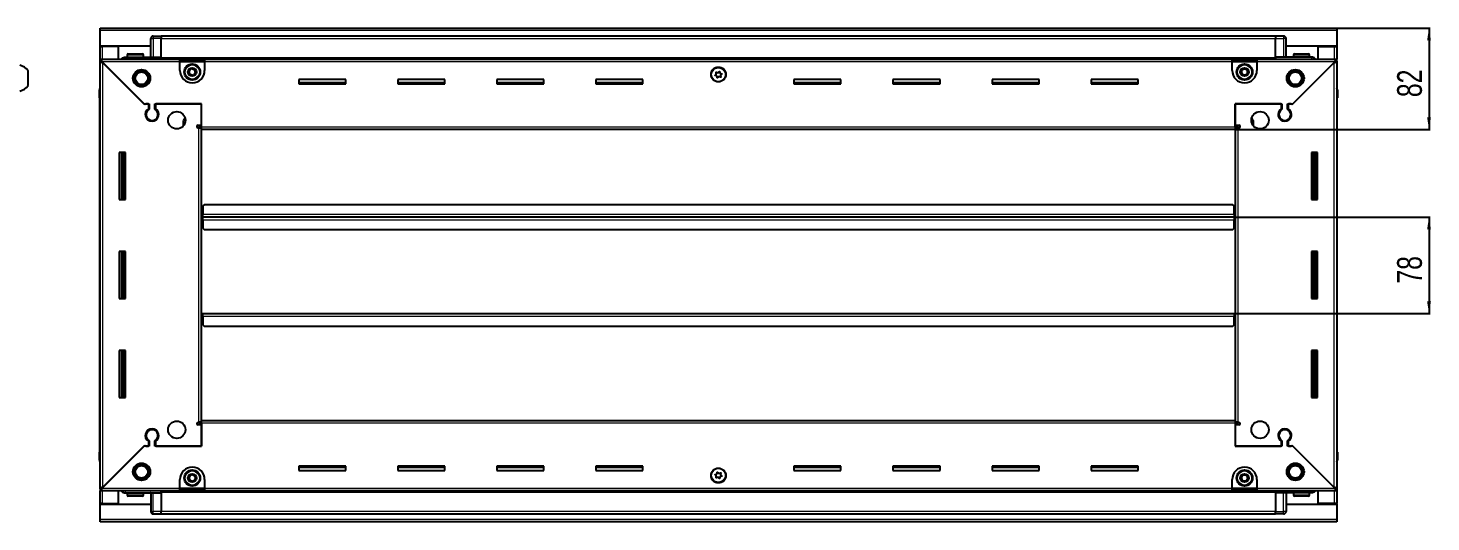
# Model space of a CAD drawing. Header units: millimetres. Extents: x 1415 to 5102, y -419 to 1516.
# Drawn here: x 3969 to 5102, y 977 to 1376 of the extents above; entities that cross this region are included whole.
import ezdxf

# ---------------------------------------------------------------- set-up
doc = ezdxf.new("R2010")
doc.units = ezdxf.units.MM
doc.layers.add('FORMAT', color=7, linetype='Continuous')
doc.styles.add('SLDTEXTSTYLE0', font='TXT', dxfattribs={"width": 0.75})
doc.dimstyles.new('SLDDIMSTYLE0', dxfattribs={"dimtxt": 20, "dimasz": 10, "dimexe": 0, "dimexo": 0.0625, "dimgap": 5, "dimtad": 2, "dimdec": 1, "dimrnd": 1e-09, "dimzin": 12, "dimdsep": 46, "dimtxsty": 'SLDTEXTSTYLE0', "dimsah": 1, "dimcen": 0.09, "dimadec": 0, "dimazin": 3, "dimtfac": 1, "dimtofl": 0, "dimtmove": 0, "dimatfit": 3, "dimfxl": 0, "dimfrac": 2, "dimtolj": 1, "dimtzin": 12, "dimarcsym": 0})

# ---------------------------------------------------------------- blocks, each defined once
blk = doc.blocks.new('_D_6')
at = {"layer": 'FORMAT'}
for p, q in [((5026.4, 1375.8), (5101.9, 1375.8)), ((5100.9, 1375.8), (5100.9, 1293.8)), ((4944.4, 1293.8), (5101.9, 1293.8))]:
    blk.add_line(p, q, dxfattribs=at)
for points in [[(5100.9, 1375.8), (5099.3, 1365.8), (5102.4, 1365.8)], [(5100.9, 1293.8), (5102.4, 1303.8), (5099.3, 1303.8)]]:
    blk.add_solid(points, dxfattribs=at)
at = {"layer": 'FORMAT', "insert": (5075.1, 1320), "char_height": 20, "attachment_point": 1, "rotation": 90, "style": 'SLDTEXTSTYLE0'}
blk.add_mtext('82', dxfattribs=at)
blk = doc.blocks.new('_D_7')
at = {"layer": 'FORMAT'}
for p, q in [((4943.4, 1223.1), (5101.9, 1223.1)), ((5100.9, 1223.1), (5100.9, 1145.1)), ((4943.4, 1145.1), (5101.9, 1145.1))]:
    blk.add_line(p, q, dxfattribs=at)
for points in [[(5100.9, 1223.1), (5099.3, 1213.1), (5102.4, 1213.1)], [(5100.9, 1145.1), (5102.4, 1155.1), (5099.3, 1155.1)]]:
    blk.add_solid(points, dxfattribs=at)
at = {"layer": 'FORMAT', "insert": (5075.1, 1169.3), "char_height": 20, "attachment_point": 1, "rotation": 90, "style": 'SLDTEXTSTYLE0'}
blk.add_mtext('78', dxfattribs=at)

msp = doc.modelspace()

# ---------------------------------------------------------------- linework, layer by layer
at = {"color": 7, "linetype": 'Continuous', "lineweight": 25}
for p, q in [((4027.38, 1373.72), (4027.38, 1375.82)), ((4027.38, 1375.82), (5026.38, 1375.82)), ((4027.38, 1361.32), (4027.38, 1373.72)), ((5026.38, 1375.82), (5026.38, 1373.72)), ((5026.38, 1373.72), (5026.38, 1361.32)), ((4068.38, 1361.32), (4027.38, 1361.32)), ((4027.38, 1360.82), (4027.38, 1361.32)), ((4027.38, 1350.57), (4027.38, 1360.82)), ((4027.38, 1360.82), (4029.48, 1360.82)), ((4028.88, 1360.82), (4028.88, 1361.32)), ((4042.38, 1360.82), (4029.48, 1360.82)), ((4042.38, 1350.57), (4042.38, 1360.82)), ((4068.38, 1352.32), (4068.38, 1367.32)), ((4069.06, 1368.82), (4069.06, 1368.82)), ((4070.38, 1369.32), (4076.88, 1369.32)), ((4070.38, 1369.32), (4076.88, 1369.32)), ((4076.88, 1369.32), (4076.88, 1369.32)), ((4076.88, 1369.32), (4076.88, 1369.32)), ((4076.88, 1369.32), (4076.88, 1367.32)), ((4976.88, 1369.17), (4076.88, 1369.17)), ((4076.88, 1352.32), (4076.88, 1367.32)), ((4976.88, 1369.32), (4976.88, 1369.32)), ((4983.38, 1369.32), (4976.88, 1369.32)), ((4983.38, 1369.32), (4976.88, 1369.32)), ((4976.88, 1369.32), (4976.88, 1367.32)), ((4976.88, 1352.32), (4976.88, 1367.32)), ((4985.38, 1367.32), (4985.38, 1367.32)), ((4985.38, 1352.32), (4985.38, 1367.32)), ((5026.38, 1361.32), (4985.38, 1361.32)), ((5011.38, 1350.57), (5011.38, 1360.82)), ((5011.38, 1360.82), (5024.28, 1360.82)), ((5024.28, 1360.82), (5026.38, 1360.82)), ((5024.88, 1360.82), (5024.88, 1361.32)), ((5026.38, 1360.82), (5026.38, 1361.32)), ((5026.38, 1360.82), (5026.38, 1350.57)), ((4027.38, 1349.07), (4027.38, 1350.57)), ((4027.38, 1350.57), (4028.38, 1350.57)), ((4027.38, 1348.57), (4027.38, 1349.07)), ((4027.38, 1349.07), (4028.38, 1349.07)), ((4027.38, 1004.07), (4027.38, 1348.57)), ((4028.88, 1348.57), (4027.38, 1348.57)), ((4028.38, 1350.57), (4091.88, 1350.57)), ((4028.38, 1349.07), (4028.38, 1350.57)), ((4047.88, 1352.32), (4076.88, 1352.32)), ((4049.38, 1354.22), (4049.38, 1352.32)), ((4050.18, 1355.02), (4061.58, 1355.02)), ((4062.38, 1352.32), (4062.38, 1354.22)), ((4076.8, 1350.57), (4076.88, 1352.29)), ((4076.88, 1352.32), (4076.88, 1351.82)), ((4076.88, 1351.17), (4976.88, 1351.17)), ((4091.88, 1348.47), (4091.88, 1350.57)), ((4091.88, 1350.57), (4111.88, 1350.57)), ((4091.88, 1349.07), (4111.88, 1349.07)), ((4111.88, 1350.57), (4941.88, 1350.57)), ((4111.88, 1350.57), (4111.88, 1348.47)), ((4941.88, 1348.47), (4941.88, 1350.57)), ((4941.88, 1350.57), (4961.88, 1350.57)), ((4941.88, 1349.07), (4961.88, 1349.07)), ((4961.88, 1350.57), (4961.88, 1348.47)), ((4961.88, 1350.57), (5025.38, 1350.57)), ((5005.88, 1352.32), (4976.88, 1352.32)), ((4976.88, 1352.32), (4976.88, 1351.82)), ((4976.88, 1352.29), (4976.95, 1350.57)), ((4991.38, 1354.22), (4991.38, 1352.32)), ((4992.18, 1355.02), (5003.58, 1355.02)), ((5004.38, 1352.32), (5004.38, 1354.22)), ((5024.88, 1348.57), (5026.38, 1348.57)), ((5025.38, 1349.07), (5025.38, 1350.57)), ((5025.38, 1350.57), (5026.38, 1350.57)), ((5025.38, 1349.07), (5026.38, 1349.07)), ((5026.38, 1349.07), (5026.38, 1350.57)), ((5026.38, 1349.07), (5026.38, 1348.57)), ((5026.38, 1348.57), (5026.38, 1004.07)), ((3969.23, 1329.32), (3969.23, 1341.32)), ((4028.98, 1348.47), (4062.88, 1314.57)), ((4063.58, 1313.87), (4029.48, 1347.97)), ((4091.88, 1341.57), (4091.88, 1348.47)), ((4111.88, 1348.47), (4111.88, 1341.57)), ((4941.88, 1341.57), (4941.88, 1348.47)), ((4961.88, 1348.47), (4961.88, 1341.57)), ((5024.28, 1347.97), (4990.18, 1313.87)), ((4990.88, 1314.57), (5024.78, 1348.47)), ((4225.88, 1334.32), (4187.88, 1334.32)), ((4187.88, 1334.32), (4187.88, 1330.82)), ((4225.88, 1331.57), (4187.88, 1331.57)), ((4187.88, 1330.82), (4225.88, 1330.82)), ((4225.88, 1330.82), (4225.88, 1334.32)), ((4305.88, 1334.32), (4267.88, 1334.32)), ((4267.88, 1334.32), (4267.88, 1330.82)), ((4305.88, 1331.57), (4267.88, 1331.57)), ((4267.88, 1330.82), (4305.88, 1330.82)), ((4305.88, 1330.82), (4305.88, 1334.32)), ((4385.88, 1334.32), (4347.88, 1334.32)), ((4347.88, 1334.32), (4347.88, 1330.82)), ((4385.88, 1331.57), (4347.88, 1331.57)), ((4347.88, 1330.82), (4385.88, 1330.82)), ((4385.88, 1330.82), (4385.88, 1334.32)), ((4465.88, 1334.32), (4427.88, 1334.32)), ((4427.88, 1334.32), (4427.88, 1330.82)), ((4465.88, 1331.57), (4427.88, 1331.57)), ((4427.88, 1330.82), (4465.88, 1330.82)), ((4465.88, 1330.82), (4465.88, 1334.32)), ((4625.88, 1334.32), (4587.88, 1334.32)), ((4587.88, 1334.32), (4587.88, 1330.82)), ((4625.88, 1331.57), (4587.88, 1331.57)), ((4587.88, 1330.82), (4625.88, 1330.82)), ((4625.88, 1330.82), (4625.88, 1334.32)), ((4705.88, 1334.32), (4667.88, 1334.32)), ((4667.88, 1334.32), (4667.88, 1330.82)), ((4705.88, 1331.57), (4667.88, 1331.57)), ((4667.88, 1330.82), (4705.88, 1330.82)), ((4705.88, 1330.82), (4705.88, 1334.32)), ((4785.88, 1334.32), (4747.88, 1334.32)), ((4747.88, 1334.32), (4747.88, 1330.82)), ((4785.88, 1331.57), (4747.88, 1331.57)), ((4747.88, 1330.82), (4785.88, 1330.82)), ((4785.88, 1330.82), (4785.88, 1334.32)), ((4865.88, 1334.32), (4827.88, 1334.32)), ((4827.88, 1334.32), (4827.88, 1330.82)), ((4865.88, 1331.57), (4827.88, 1331.57)), ((4827.88, 1330.82), (4865.88, 1330.82)), ((4865.88, 1330.82), (4865.88, 1334.32)), ((5026.38, 1327.15), (5026.38, 1327.15)), ((4026.88, 1325.82), (4026.88, 1319.32)), ((4026.88, 1319.32), (4026.88, 1325.82)), ((4026.88, 1319.32), (4026.88, 1319.32)), ((4027.38, 1319.32), (4026.88, 1319.32)), ((4027.03, 1319.32), (4027.03, 1033.32)), ((4062.88, 1314.57), (4067.08, 1314.57)), ((4064.28, 1314.57), (4063.58, 1313.87)), ((4066.38, 1314.57), (4064.28, 1314.57)), ((4066.38, 1314.57), (4066.38, 1310.68)), ((4067.08, 1314.57), (4067.08, 1310.29)), ((4071.68, 1314.57), (4109.38, 1314.57)), ((4071.68, 1310.29), (4071.68, 1314.57)), ((4072.38, 1310.68), (4072.38, 1314.57)), ((4109.38, 1314.57), (4072.38, 1314.57)), ((4109.38, 1297.32), (4109.38, 1314.57)), ((4109.38, 1295.92), (4109.38, 1314.57)), ((4944.38, 1314.57), (4944.38, 1297.32)), ((4981.38, 1314.57), (4944.38, 1314.57)), ((4944.38, 1314.57), (4982.08, 1314.57)), ((4944.38, 1295.92), (4944.38, 1314.57)), ((4981.38, 1314.57), (4981.38, 1310.68)), ((4982.08, 1314.57), (4982.08, 1310.29)), ((4986.68, 1314.57), (4990.88, 1314.57)), ((4986.68, 1310.29), (4986.68, 1314.57)), ((4989.48, 1314.57), (4987.38, 1314.57)), ((4987.38, 1310.68), (4987.38, 1314.57)), ((4990.18, 1313.87), (4989.48, 1314.57)), ((5026.38, 1319.32), (5026.88, 1319.32)), ((5026.73, 1033.32), (5026.73, 1319.32)), ((5026.88, 1325.82), (5026.88, 1319.32)), ((5026.88, 1319.32), (5026.88, 1325.82)), ((5026.88, 1319.32), (5026.88, 1319.32)), ((5026.88, 1319.32), (5026.88, 1319.32)), ((4096.12, 1303.22), (4094.88, 1301.07)), ((4958.88, 1301.07), (4957.64, 1303.22)), ((4067.38, 1301.71), (4067.38, 1300.95)), ((4094.88, 1296.99), (4094.88, 1301.07)), ((4106.53, 1297.32), (4109.38, 1297.32)), ((4107.28, 1295.32), (4106.53, 1295.32)), ((4107.28, 1295.32), (4109.38, 1295.32)), ((4109.38, 1296.32), (4107.38, 1296.32)), ((4107.38, 1296.32), (4107.38, 1295.32)), ((4109.38, 1293.82), (4109.38, 1295.92)), ((4109.38, 1058.82), (4109.38, 1293.82)), ((4944.38, 1293.82), (4109.38, 1293.82)), ((4944.38, 1297.32), (4947.23, 1297.32)), ((4946.38, 1296.32), (4944.38, 1296.32)), ((4944.38, 1295.92), (4944.38, 1293.82)), ((4944.38, 1295.32), (4946.48, 1295.32)), ((4944.38, 1293.82), (4944.38, 1058.82)), ((4946.38, 1295.32), (4946.38, 1296.32)), ((4947.23, 1295.32), (4946.48, 1295.32)), ((4958.88, 1301.07), (4958.88, 1296.99)), ((4986.38, 1301.71), (4986.38, 1300.95)), ((4047.88, 1275.32), (4042.88, 1275.32)), ((4042.88, 1275.32), (4042.88, 1237.32)), ((4045.03, 1237.32), (4045.03, 1275.32)), ((4046.82, 1237.32), (4046.82, 1275.32)), ((4046.86, 1237.32), (4046.86, 1275.32)), ((4047.88, 1237.32), (4047.88, 1275.32)), ((5005.88, 1275.32), (5005.88, 1237.32)), ((5010.88, 1275.32), (5005.88, 1275.32)), ((5006.9, 1275.32), (5006.9, 1237.32)), ((5006.94, 1275.32), (5006.94, 1237.32)), ((5008.73, 1275.32), (5008.73, 1237.32)), ((5010.88, 1237.32), (5010.88, 1275.32)), ((4042.88, 1237.32), (4047.88, 1237.32)), ((5005.88, 1237.32), (5010.88, 1237.32)), ((4110.38, 1225.92), (4110.13, 1225.92)), ((4110.13, 1225.92), (4110.13, 1223.07)), ((4111.38, 1233.07), (4110.38, 1232.07)), ((4110.38, 1232.07), (4110.38, 1225.17)), ((4110.38, 1223.07), (4110.38, 1225.17)), ((4942.38, 1233.07), (4111.38, 1233.07)), ((4943.38, 1232.07), (4942.38, 1233.07)), ((4943.38, 1225.17), (4943.38, 1232.07)), ((4943.63, 1225.92), (4943.38, 1225.92)), ((4943.38, 1225.17), (4943.38, 1223.07)), ((4943.63, 1223.07), (4943.63, 1225.92)), ((4110.13, 1223.07), (4109.38, 1223.07)), ((4110.13, 1223.07), (4110.13, 1220.22)), ((4110.13, 1220.22), (4110.38, 1220.22)), ((4110.38, 1220.97), (4110.38, 1223.07)), ((4943.38, 1223.07), (4110.38, 1223.07)), ((4110.38, 1220.97), (4110.38, 1214.07)), ((4110.38, 1214.07), (4111.38, 1213.07)), ((4111.38, 1213.07), (4942.38, 1213.07)), ((4942.38, 1213.07), (4943.38, 1214.07)), ((4943.38, 1223.07), (4943.38, 1220.97)), ((4943.38, 1214.07), (4943.38, 1220.97)), ((4943.38, 1220.22), (4943.63, 1220.22)), ((4943.63, 1220.22), (4943.63, 1223.07)), ((4944.38, 1223.07), (4943.63, 1223.07)), ((4047.88, 1195.32), (4042.88, 1195.32)), ((4042.88, 1195.32), (4042.88, 1157.32)), ((4045.03, 1157.32), (4045.03, 1195.32)), ((4046.82, 1157.32), (4046.82, 1195.32)), ((4046.86, 1157.32), (4046.86, 1195.32)), ((4047.88, 1157.32), (4047.88, 1195.32)), ((5005.88, 1195.32), (5005.88, 1157.32)), ((5010.88, 1195.32), (5005.88, 1195.32)), ((5006.9, 1195.32), (5006.9, 1157.32)), ((5006.94, 1195.32), (5006.94, 1157.32)), ((5008.73, 1195.32), (5008.73, 1157.32)), ((5010.88, 1157.32), (5010.88, 1195.32)), ((4042.88, 1157.32), (4047.88, 1157.32)), ((5005.88, 1157.32), (5010.88, 1157.32)), ((4109.38, 1145.12), (4110.13, 1145.12)), ((4110.13, 1145.12), (4110.13, 1142.27)), ((4110.38, 1143.02), (4110.38, 1145.12)), ((4110.38, 1145.12), (4943.38, 1145.12)), ((4943.38, 1145.12), (4943.38, 1143.02)), ((4943.63, 1142.27), (4943.63, 1145.12)), ((4943.63, 1145.12), (4944.38, 1145.12)), ((4110.13, 1142.27), (4110.38, 1142.27)), ((4110.38, 1143.02), (4110.38, 1136.12)), ((4110.38, 1136.12), (4111.38, 1135.12)), ((4111.38, 1135.12), (4942.38, 1135.12)), ((4942.38, 1135.12), (4943.38, 1136.12)), ((4943.38, 1136.12), (4943.38, 1143.02)), ((4943.38, 1142.27), (4943.63, 1142.27)), ((4047.88, 1115.32), (4042.88, 1115.32)), ((4042.88, 1115.32), (4042.88, 1077.32)), ((4045.03, 1077.32), (4045.03, 1115.32)), ((4046.82, 1077.32), (4046.82, 1115.32)), ((4046.86, 1077.32), (4046.86, 1115.32)), ((4047.88, 1077.32), (4047.88, 1115.32)), ((5005.88, 1115.32), (5005.88, 1077.32)), ((5010.88, 1115.32), (5005.88, 1115.32)), ((5006.9, 1115.32), (5006.9, 1077.32)), ((5006.94, 1115.32), (5006.94, 1077.32)), ((5008.73, 1115.32), (5008.73, 1077.32)), ((5010.88, 1077.32), (5010.88, 1115.32)), ((4042.88, 1077.32), (4047.88, 1077.32)), ((5005.88, 1077.32), (5010.88, 1077.32)), ((4106.53, 1057.32), (4107.28, 1057.32)), ((4109.38, 1055.32), (4106.53, 1055.32)), ((4109.38, 1057.32), (4107.28, 1057.32)), ((4107.38, 1057.32), (4107.38, 1056.32)), ((4107.38, 1056.32), (4109.38, 1056.32)), ((4109.38, 1056.72), (4109.38, 1058.82)), ((4109.38, 1058.82), (4944.38, 1058.82)), ((4109.38, 1056.72), (4109.38, 1038.07)), ((4109.38, 1038.07), (4109.38, 1055.32)), ((4944.38, 1058.82), (4944.38, 1056.72)), ((4946.48, 1057.32), (4944.38, 1057.32)), ((4944.38, 1056.72), (4944.38, 1038.07)), ((4944.38, 1056.32), (4946.38, 1056.32)), ((4944.38, 1055.32), (4944.38, 1038.07)), ((4947.23, 1055.32), (4944.38, 1055.32)), ((4946.38, 1056.32), (4946.38, 1057.32)), ((4946.48, 1057.32), (4947.23, 1057.32)), ((4067.38, 1051.7), (4067.38, 1050.94)), ((4986.38, 1051.7), (4986.38, 1050.94)), ((4026.88, 1033.32), (4026.88, 1033.32)), ((4026.88, 1026.82), (4026.88, 1033.32)), ((4026.88, 1033.32), (4026.88, 1033.32)), ((4026.88, 1033.32), (4026.88, 1026.82)), ((4027.38, 1033.32), (4026.88, 1033.32)), ((4062.88, 1038.07), (4028.98, 1004.17)), ((4029.48, 1004.67), (4063.58, 1038.77)), ((4067.08, 1038.07), (4062.88, 1038.07)), ((4063.58, 1038.77), (4064.28, 1038.07)), ((4064.28, 1038.07), (4066.38, 1038.07)), ((4066.38, 1041.96), (4066.38, 1038.07)), ((4067.08, 1042.36), (4067.08, 1038.07)), ((4071.68, 1038.07), (4071.68, 1042.36)), ((4109.38, 1038.07), (4071.68, 1038.07)), ((4072.38, 1038.07), (4072.38, 1041.96)), ((4072.38, 1038.07), (4109.38, 1038.07)), ((4944.38, 1038.07), (4981.38, 1038.07)), ((4982.08, 1038.07), (4944.38, 1038.07)), ((4981.38, 1041.96), (4981.38, 1038.07)), ((4982.08, 1042.36), (4982.08, 1038.07)), ((4986.68, 1038.07), (4986.68, 1042.36)), ((4990.88, 1038.07), (4986.68, 1038.07)), ((4987.38, 1038.07), (4987.38, 1041.96)), ((4987.38, 1038.07), (4989.48, 1038.07)), ((4989.48, 1038.07), (4990.18, 1038.77)), ((4990.18, 1038.77), (5024.28, 1004.67)), ((5024.78, 1004.17), (4990.88, 1038.07)), ((5026.38, 1033.32), (5026.88, 1033.32)), ((5026.88, 1033.32), (5026.88, 1033.32)), ((5026.88, 1026.82), (5026.88, 1033.32)), ((5026.88, 1033.32), (5026.88, 1026.82)), ((4027.38, 1025.5), (4027.38, 1025.5)), ((4225.88, 1021.82), (4187.88, 1021.82)), ((4187.88, 1021.82), (4187.88, 1018.32)), ((4187.88, 1021.07), (4225.88, 1021.07)), ((4225.88, 1018.32), (4225.88, 1021.82)), ((4305.88, 1021.82), (4267.88, 1021.82)), ((4267.88, 1021.82), (4267.88, 1018.32)), ((4267.88, 1021.07), (4305.88, 1021.07)), ((4305.88, 1018.32), (4305.88, 1021.82)), ((4385.88, 1021.82), (4347.88, 1021.82)), ((4347.88, 1021.82), (4347.88, 1018.32)), ((4347.88, 1021.07), (4385.88, 1021.07)), ((4385.88, 1018.32), (4385.88, 1021.82)), ((4465.88, 1021.82), (4427.88, 1021.82)), ((4427.88, 1021.82), (4427.88, 1018.32)), ((4427.88, 1021.07), (4465.88, 1021.07)), ((4465.88, 1018.32), (4465.88, 1021.82)), ((4625.88, 1021.82), (4587.88, 1021.82)), ((4587.88, 1021.82), (4587.88, 1018.32)), ((4587.88, 1021.07), (4625.88, 1021.07)), ((4625.88, 1018.32), (4625.88, 1021.82)), ((4705.88, 1021.82), (4667.88, 1021.82)), ((4667.88, 1021.82), (4667.88, 1018.32)), ((4667.88, 1021.07), (4705.88, 1021.07)), ((4705.88, 1018.32), (4705.88, 1021.82)), ((4785.88, 1021.82), (4747.88, 1021.82)), ((4747.88, 1021.82), (4747.88, 1018.32)), ((4747.88, 1021.07), (4785.88, 1021.07)), ((4785.88, 1018.32), (4785.88, 1021.82)), ((4865.88, 1021.82), (4827.88, 1021.82)), ((4827.88, 1021.82), (4827.88, 1018.32)), ((4827.88, 1021.07), (4865.88, 1021.07)), ((4865.88, 1018.32), (4865.88, 1021.82)), ((4091.88, 1004.17), (4091.88, 1011.07)), ((4111.88, 1011.07), (4111.88, 1004.17)), ((4187.88, 1018.32), (4225.88, 1018.32)), ((4267.88, 1018.32), (4305.88, 1018.32)), ((4347.88, 1018.32), (4385.88, 1018.32)), ((4427.88, 1018.32), (4465.88, 1018.32)), ((4587.88, 1018.32), (4625.88, 1018.32)), ((4667.88, 1018.32), (4705.88, 1018.32)), ((4747.88, 1018.32), (4785.88, 1018.32)), ((4827.88, 1018.32), (4865.88, 1018.32)), ((4941.88, 1004.17), (4941.88, 1011.07)), ((4961.88, 1011.07), (4961.88, 1004.17)), ((4027.38, 1003.57), (4027.38, 1004.07)), ((4028.88, 1004.07), (4027.38, 1004.07)), ((4027.38, 1003.57), (4027.38, 1002.07)), ((4028.38, 1003.57), (4027.38, 1003.57)), ((4027.38, 991.82), (4027.38, 1002.07)), ((4028.38, 1002.07), (4027.38, 1002.07)), ((4028.38, 1003.57), (4028.38, 1002.07)), ((4091.88, 1002.07), (4028.38, 1002.07)), ((4042.38, 991.82), (4042.38, 1002.07)), ((4047.88, 1000.32), (4076.88, 1000.32)), ((4049.38, 1000.32), (4049.38, 998.42)), ((4053.95, 997.62), (4050.18, 997.62)), ((4061.58, 997.62), (4053.95, 997.62)), ((4062.38, 998.42), (4062.38, 1000.32)), ((4068.38, 1000.32), (4068.38, 985.32)), ((4076.88, 1000.36), (4076.8, 1002.07)), ((4976.88, 1001.47), (4076.88, 1001.47)), ((4076.88, 1000.32), (4076.88, 1000.82)), ((4076.88, 1000.32), (4076.88, 985.32)), ((4091.88, 1002.07), (4091.88, 1004.17)), ((4111.88, 1003.57), (4091.88, 1003.57)), ((4111.88, 1002.07), (4091.88, 1002.07)), ((4111.88, 1004.17), (4111.88, 1002.07)), ((4941.88, 1002.07), (4111.88, 1002.07)), ((4941.88, 1002.07), (4941.88, 1004.17)), ((4961.88, 1003.57), (4941.88, 1003.57)), ((4961.88, 1002.07), (4941.88, 1002.07)), ((4961.88, 1004.17), (4961.88, 1002.07)), ((5025.38, 1002.07), (4961.88, 1002.07)), ((4976.95, 1002.07), (4976.88, 1000.36)), ((4976.88, 1000.32), (4976.88, 1000.82)), ((5005.88, 1000.32), (4976.88, 1000.32)), ((4976.88, 1000.32), (4976.88, 985.32)), ((4985.38, 1000.32), (4985.38, 985.32)), ((4991.38, 1000.32), (4991.38, 998.42)), ((4999.17, 997.62), (4992.18, 997.62)), ((5003.58, 997.62), (4999.17, 997.62)), ((5004.38, 998.42), (5004.38, 1000.32)), ((5011.38, 991.82), (5011.38, 1002.07)), ((5024.88, 1004.07), (5026.38, 1004.07)), ((5025.38, 1003.57), (5025.38, 1002.07)), ((5026.38, 1003.57), (5025.38, 1003.57)), ((5026.38, 1002.07), (5025.38, 1002.07)), ((5026.38, 1004.07), (5026.38, 1003.57)), ((5026.38, 1003.57), (5026.38, 1002.07)), ((5026.38, 1002.07), (5026.38, 991.82)), ((4029.48, 991.82), (4027.38, 991.82)), ((4027.38, 991.32), (4027.38, 991.82)), ((4027.38, 978.92), (4027.38, 991.32)), ((4027.38, 991.32), (4068.38, 991.32)), ((4028.88, 991.32), (4028.88, 991.82)), ((4029.48, 991.82), (4042.38, 991.82)), ((4985.38, 991.32), (5026.38, 991.32)), ((5024.28, 991.82), (5011.38, 991.82)), ((5026.38, 991.82), (5024.28, 991.82)), ((5024.88, 991.32), (5024.88, 991.82)), ((5026.38, 991.32), (5026.38, 991.82)), ((5026.38, 991.32), (5026.38, 978.92)), ((4027.38, 976.82), (4027.38, 978.92)), ((5026.38, 976.82), (4027.38, 976.82)), ((4068.38, 985.32), (4068.38, 985.32)), ((4070.38, 983.32), (4076.88, 983.32)), ((4070.38, 983.32), (4076.88, 983.32)), ((4076.88, 983.32), (4076.88, 985.32)), ((4076.88, 983.47), (4976.88, 983.47)), ((4076.88, 983.32), (4076.88, 983.32)), ((4976.88, 983.32), (4976.88, 985.32)), ((4976.88, 983.32), (4976.88, 983.32)), ((4983.38, 983.32), (4976.88, 983.32)), ((4976.88, 983.32), (4976.88, 983.32)), ((4983.38, 983.32), (4976.88, 983.32)), ((4984.7, 983.82), (4984.7, 983.82)), ((5026.38, 978.92), (5026.38, 976.82))]:
    msp.add_line(p, q, dxfattribs=at)
at = {"color": 8, "linetype": 'Continuous', "lineweight": 18}
for p, q in [((5026.38, 1373.72), (4027.38, 1373.72)), ((4029.48, 1360.82), (4029.48, 1361.32)), ((4029.48, 1350.57), (4029.48, 1360.82)), ((4068.38, 1367.32), (4070.38, 1367.32)), ((4070.38, 1369.32), (4070.38, 1367.32)), ((4070.38, 1367.32), (4070.38, 1352.32)), ((4076.88, 1367.32), (4070.38, 1367.32)), ((4976.88, 1367.17), (4076.88, 1367.17)), ((4976.88, 1367.32), (4983.38, 1367.32)), ((4983.38, 1369.32), (4983.38, 1367.32)), ((4985.38, 1367.32), (4983.38, 1367.32)), ((4983.38, 1367.32), (4983.38, 1352.32)), ((5024.28, 1361.32), (5024.28, 1360.82)), ((5024.28, 1360.82), (5024.28, 1350.57)), ((4049.38, 1354.22), (4062.38, 1354.22)), ((4976.88, 1351.82), (4076.88, 1351.82)), ((4976.88, 1350.59), (4076.88, 1350.59)), ((4991.38, 1354.22), (5004.38, 1354.22)), ((4091.88, 1348.47), (4028.98, 1348.47)), ((4029.48, 1347.97), (4029.48, 1004.67)), ((4091.88, 1348.47), (4111.88, 1348.47)), ((4941.88, 1348.47), (4111.88, 1348.47)), ((4941.88, 1348.47), (4961.88, 1348.47)), ((5024.78, 1348.47), (4961.88, 1348.47)), ((5024.28, 1004.67), (5024.28, 1347.97)), ((4027.38, 1325.82), (4026.88, 1325.82)), ((5026.38, 1325.82), (5026.88, 1325.82)), ((4107.28, 1057.32), (4107.28, 1295.32)), ((4109.38, 1295.92), (4944.38, 1295.92)), ((4946.48, 1295.32), (4946.48, 1057.32)), ((4044.38, 1275.32), (4044.38, 1237.32)), ((4045.62, 1275.32), (4045.62, 1237.32)), ((5008.14, 1237.32), (5008.14, 1275.32)), ((5009.38, 1237.32), (5009.38, 1275.32)), ((4943.38, 1225.17), (4110.38, 1225.17)), ((4110.38, 1220.97), (4943.38, 1220.97)), ((4044.38, 1195.32), (4044.38, 1157.32)), ((4045.62, 1195.32), (4045.62, 1157.32)), ((5008.14, 1157.32), (5008.14, 1195.32)), ((5009.38, 1157.32), (5009.38, 1195.32)), ((4110.38, 1143.02), (4943.38, 1143.02)), ((4044.38, 1115.32), (4044.38, 1077.32)), ((4045.62, 1115.32), (4045.62, 1077.32)), ((5008.14, 1077.32), (5008.14, 1115.32)), ((5009.38, 1077.32), (5009.38, 1115.32)), ((4944.38, 1056.72), (4109.38, 1056.72)), ((4027.38, 1026.82), (4026.88, 1026.82)), ((5026.38, 1026.82), (5026.88, 1026.82)), ((4028.98, 1004.17), (4091.88, 1004.17)), ((4029.48, 991.82), (4029.48, 1002.07)), ((4053.68, 998.42), (4049.38, 998.42)), ((4062.38, 998.42), (4053.68, 998.42)), ((4070.38, 985.32), (4070.38, 1000.32)), ((4076.88, 1002.06), (4976.88, 1002.06)), ((4076.88, 1000.82), (4976.88, 1000.82)), ((4111.88, 1004.17), (4091.88, 1004.17)), ((4111.88, 1004.17), (4941.88, 1004.17)), ((4961.88, 1004.17), (4941.88, 1004.17)), ((4961.88, 1004.17), (5024.78, 1004.17)), ((4983.38, 985.32), (4983.38, 1000.32)), ((4999.35, 998.42), (4991.38, 998.42)), ((5004.38, 998.42), (4999.35, 998.42)), ((5024.28, 1002.07), (5024.28, 991.82)), ((4029.48, 991.32), (4029.48, 991.82)), ((5024.28, 991.82), (5024.28, 991.32)), ((5026.38, 978.92), (4027.38, 978.92)), ((4068.38, 985.32), (4070.38, 985.32)), ((4070.38, 983.32), (4070.38, 985.32)), ((4076.88, 985.32), (4070.38, 985.32)), ((4076.88, 985.47), (4976.88, 985.47)), ((4976.88, 985.32), (4983.38, 985.32)), ((4985.38, 985.32), (4983.38, 985.32)), ((4983.38, 983.32), (4983.38, 985.32))]:
    msp.add_line(p, q, dxfattribs=at)
at = {"color": 7, "linetype": 'Continuous', "lineweight": 25}
for centre, radius in [((4060.88, 1335.32), 7), ((4060.88, 1335.32), 6.02), ((4060.88, 1335.32), 5.1), ((4101.88, 1340.32), 6.5), ((4101.88, 1340.32), 3.46), ((4526.88, 1338.32), 6), ((4526.88, 1338.17), 5.79), ((4526.88, 1338.17), 1.85), ((4951.88, 1340.32), 6.5), ((4951.88, 1340.32), 3.46), ((4992.88, 1335.32), 7), ((4992.88, 1335.32), 6.03), ((4992.88, 1335.32), 5.1), ((4089.38, 1301.32), 7), ((4964.38, 1301.32), 7), ((4089.38, 1051.32), 7), ((4964.38, 1051.32), 7), ((4060.88, 1017.32), 7), ((4060.88, 1017.32), 6.03), ((4060.88, 1017.32), 5.1), ((4526.88, 1014.32), 6), ((4526.88, 1014.47), 5.78), ((4992.88, 1017.32), 7), ((4992.88, 1017.32), 6.03), ((4992.88, 1017.32), 5.1), ((4101.88, 1012.32), 6.5), ((4101.88, 1012.32), 3.46), ((4526.88, 1014.47), 1.85), ((4951.88, 1012.32), 6.5), ((4951.88, 1012.32), 3.46)]:
    msp.add_circle(centre, radius, dxfattribs=at)
at = {"color": 8, "linetype": 'Continuous', "lineweight": 18}
for centre in [(4101.88, 1340.32), (4951.88, 1340.32), (4101.88, 1012.32), (4951.88, 1012.32)]:
    msp.add_circle(centre, 5.7, dxfattribs=at)
at = {"color": 7, "linetype": 'Continuous', "lineweight": 25}
for centre, radius, start, end in [((4070.38, 1367.32), 2, 90, 180), ((4983.38, 1367.32), 2, 0, 90), ((4983.38, 1367.32), 2, 0, 90), ((4050.18, 1354.22), 0.8, 90, 180), ((4061.58, 1354.22), 0.8, 0, 90), ((4068.18, 1352.52), 0.2, 270, 0), ((4985.58, 1352.52), 0.2, 180, 270), ((4992.18, 1354.22), 0.8, 90, 180), ((5003.58, 1354.22), 0.8, 0, 90), ((3959.6, 1334.3), 11.91, 36.1266, 75.29965), ((4101.88, 1341.57), 10, 180, 270), ((4101.88, 1340.32), 2.5, 134.01559, 194.01559), ((4101.88, 1340.32), 2.5, 194.01559, 254.01559), ((4101.88, 1340.32), 2.5, 74.01559, 134.01559), ((4101.88, 1340.32), 2.5, 254.01559, 314.01559), ((4101.88, 1341.57), 10, 270, 0), ((4101.88, 1340.32), 2.5, 14.01559, 74.01559), ((4101.88, 1340.32), 2.5, 314.01559, 14.01559), ((4951.88, 1341.57), 10, 180, 270), ((4951.88, 1340.32), 2.5, 160.11158, 220.11158), ((4951.88, 1340.32), 2.5, 100.11158, 160.11158), ((4951.88, 1340.32), 2.5, 220.11158, 280.11158), ((4951.88, 1340.32), 2.5, 40.11158, 100.11158), ((4951.88, 1341.57), 10, 270, 0), ((4951.88, 1340.32), 2.5, 280.11158, 340.11158), ((4951.88, 1340.32), 2.5, 340.11158, 40.11158), ((3959.6, 1336.35), 11.91, 284.70035, 323.8734), ((4028.88, 1325.82), 2, 138.57492, 180), ((4028.88, 1325.82), 2, 138.59038, 180), ((5024.88, 1325.82), 2, 360, 41.40962), ((5024.88, 1325.82), 2, 0, 41.40962), ((4069.38, 1306.07), 5.5, 123.05573, 56.94427), ((4069.38, 1306.07), 4.8, 118.63099, 61.36901), ((4984.38, 1306.07), 5.5, 123.05573, 56.94427), ((4984.38, 1306.07), 4.8, 118.63099, 61.36901), ((4106.53, 1296.32), 1, 90, 270), ((4947.23, 1296.32), 1, 270, 90), ((4106.53, 1056.32), 1, 90, 270), ((4947.23, 1056.32), 1, 270, 90), ((4069.38, 1046.57), 5.5, 303.05573, 236.94427), ((4069.38, 1046.57), 4.8, 298.63099, 241.36901), ((4984.38, 1046.57), 5.5, 303.05573, 236.94427), ((4984.38, 1046.57), 4.8, 298.63099, 241.36901), ((4028.88, 1026.82), 2, 180, 221.39416), ((4101.88, 1011.07), 10, 90, 180), ((4101.88, 1011.07), 10, 0, 90), ((4951.88, 1011.07), 10, 90, 180), ((4951.88, 1011.07), 10, 0, 90), ((5024.88, 1026.82), 2, 318.57492, 0), ((5024.88, 1026.82), 2, 318.59038, 0), ((4101.88, 1012.32), 2.5, 127.47401, 187.47401), ((4101.88, 1012.32), 2.5, 187.47401, 247.47401), ((4101.88, 1012.32), 2.5, 67.47401, 127.47401), ((4101.88, 1012.32), 2.5, 247.47401, 307.47401), ((4101.88, 1012.32), 2.5, 7.47401, 67.47401), ((4101.88, 1012.32), 2.5, 307.47401, 7.47401), ((4951.88, 1012.32), 2.5, 147.04236, 207.04236), ((4951.88, 1012.32), 2.5, 207.04236, 267.04236), ((4951.88, 1012.32), 2.5, 87.04236, 147.04236), ((4951.88, 1012.32), 2.5, 267.04236, 327.04236), ((4951.88, 1012.32), 2.5, 27.04236, 87.04236), ((4951.88, 1012.32), 2.5, 327.04236, 27.04236), ((4050.18, 998.42), 0.8, 180, 270), ((4061.58, 998.42), 0.8, 270, 0), ((4068.18, 1000.12), 0.2, 0, 90), ((4985.58, 1000.12), 0.2, 90, 180), ((4992.18, 998.42), 0.8, 180, 270), ((5003.58, 998.42), 0.8, 270, 0), ((4070.38, 985.32), 2, 180, 270), ((4983.38, 985.32), 2, 270, 0)]:
    msp.add_arc(centre, radius, start, end, dxfattribs=at)
for points, knots in [([(4027.38, 1348.57), (4027.41, 1348.53), (4027.46, 1348.44), (4027.85, 1348.3), (4028.41, 1348.17), (4028.99, 1348.06), (4029.35, 1348), (4029.48, 1347.97)], [0, 0, 0, 0, 0.2302553, 0.4485219, 0.6667858, 0.8850496, 1, 1, 1, 1]), ([(4028.98, 1348.47), (4028.93, 1348.73), (4028.84, 1349.22), (4028.71, 1349.86), (4028.58, 1350.33), (4028.47, 1350.55), (4028.4, 1350.57), (4028.38, 1350.57)], [0, 0, 0, 0, 0.23025534, 0.4485219, 0.6667858, 0.88504963, 1, 1, 1, 1]), ([(4044.66, 1350.57), (4044.78, 1350.77), (4045.17, 1351.42), (4046.33, 1352.13), (4047.36, 1352.26), (4047.88, 1352.32)], [0, 0, 0, 0, 0.1822499, 0.5911249, 1, 1, 1, 1]), ([(4076.88, 1352.32), (4076.88, 1352.29), (4076.88, 1352.21), (4076.88, 1351.59), (4076.88, 1351.01), (4076.88, 1350.62), (4076.88, 1350.59)], [0, 0, 0, 0, 0.3242788, 0.6485576, 0.9728365, 1, 1, 1, 1]), ([(4976.88, 1352.32), (4976.88, 1352.29), (4976.88, 1352.21), (4976.88, 1351.59), (4976.88, 1351.01), (4976.88, 1350.62), (4976.88, 1350.59)], [0, 0, 0, 0, 0.3242788, 0.6485576, 0.9728365, 1, 1, 1, 1]), ([(5009.09, 1350.57), (5008.97, 1350.77), (5008.59, 1351.42), (5007.43, 1352.13), (5006.4, 1352.26), (5005.88, 1352.32)], [0, 0, 0, 0, 0.1822499, 0.5911249, 1, 1, 1, 1]), ([(5024.28, 1347.97), (5024.53, 1348.02), (5025.03, 1348.11), (5025.67, 1348.24), (5026.13, 1348.37), (5026.35, 1348.48), (5026.37, 1348.55), (5026.38, 1348.57)], [0, 0, 0, 0, 0.23025534, 0.4485219, 0.6667858, 0.88504963, 1, 1, 1, 1]), ([(5025.38, 1350.57), (5025.33, 1350.55), (5025.24, 1350.49), (5025.11, 1350.1), (5024.98, 1349.54), (5024.87, 1348.96), (5024.8, 1348.6), (5024.78, 1348.47)], [0, 0, 0, 0, 0.2302553, 0.4485219, 0.6667858, 0.8850496, 1, 1, 1, 1]), ([(4099.1, 1341.12), (4099.48, 1341.48), (4100.17, 1342.15), (4100.86, 1342.81), (4101.18, 1343.12)], [0, 0, 0, 0, 0.5346859, 1, 1, 1, 1]), ([(4099.8, 1338.32), (4099.72, 1338.65), (4099.52, 1339.45), (4099.28, 1340.42), (4099.13, 1341), (4099.1, 1341.12)], [0, 0, 0, 0, 0.3629006, 0.8668753, 1, 1, 1, 1]), ([(4102.58, 1337.52), (4102.08, 1337.66), (4101.16, 1337.93), (4100.23, 1338.19), (4099.8, 1338.32)], [0, 0, 0, 0, 0.5346859, 1, 1, 1, 1]), ([(4101.18, 1343.12), (4101.68, 1342.98), (4102.6, 1342.72), (4103.53, 1342.45), (4103.96, 1342.33)], [0, 0, 0, 0, 0.5346859, 1, 1, 1, 1]), ([(4104.65, 1339.53), (4104.28, 1339.17), (4103.59, 1338.5), (4102.9, 1337.83), (4102.58, 1337.52)], [0, 0, 0, 0, 0.5346859, 1, 1, 1, 1]), ([(4103.96, 1342.33), (4103.99, 1342.21), (4104.13, 1341.63), (4104.37, 1340.66), (4104.57, 1339.86), (4104.65, 1339.53)], [0, 0, 0, 0, 0.1331247, 0.6370994, 1, 1, 1, 1]), ([(4524.99, 1340.24), (4524.99, 1340.23), (4524.97, 1340.21), (4524.96, 1340.15), (4524.97, 1340.01), (4525.07, 1339.64), (4525.21, 1339.11), (4525.04, 1338.5), (4524.68, 1338.13), (4524.38, 1337.88), (4524.2, 1337.72), (4524.15, 1337.64), (4524.14, 1337.6), (4524.14, 1337.57), (4524.16, 1337.54), (4524.21, 1337.49), (4524.46, 1337.39), (4524.93, 1337.29), (4525.57, 1336.98), (4525.82, 1336.31), (4525.88, 1335.84), (4525.95, 1335.58), (4525.99, 1335.53), (4526.02, 1335.51), (4526.05, 1335.5), (4526.09, 1335.51), (4526.12, 1335.52), (4526.19, 1335.57), (4526.36, 1335.72), (4526.63, 1335.99), (4527.04, 1336.31), (4527.66, 1336.42), (4528.17, 1336.23), (4528.54, 1336.1), (4528.68, 1336.07), (4528.74, 1336.09), (4528.77, 1336.1), (4528.79, 1336.13), (4528.8, 1336.19), (4528.79, 1336.34), (4528.69, 1336.71), (4528.55, 1337.23), (4528.72, 1337.84), (4529.08, 1338.21), (4529.38, 1338.46), (4529.56, 1338.63), (4529.61, 1338.71), (4529.62, 1338.75), (4529.61, 1338.78), (4529.6, 1338.81), (4529.55, 1338.85), (4529.3, 1338.95), (4528.83, 1339.06), (4528.19, 1339.37), (4527.94, 1340.03), (4527.88, 1340.51), (4527.81, 1340.76), (4527.77, 1340.82), (4527.74, 1340.84), (4527.71, 1340.85), (4527.67, 1340.84), (4527.63, 1340.82), (4527.57, 1340.78), (4527.4, 1340.63), (4527.13, 1340.36), (4526.72, 1340.04), (4526.1, 1339.93), (4525.59, 1340.11), (4525.22, 1340.25), (4525.08, 1340.27), (4525.02, 1340.26), (4525, 1340.25), (4524.99, 1340.24)], [0, 0, 0, 0, 0.0020087, 0.00442, 0.0093647, 0.0255282, 0.0677053, 0.0957862, 0.1246456, 0.1503415, 0.1605194, 0.1633943, 0.1656965, 0.1672448, 0.1688741, 0.1707699, 0.1786058, 0.2119941, 0.2499945, 0.2879948, 0.3213831, 0.329219, 0.3311148, 0.3327441, 0.3342924, 0.3362166, 0.3385353, 0.3413178, 0.349662, 0.3753578, 0.4042173, 0.4322982, 0.4744753, 0.4906388, 0.4966691, 0.49844, 0.5, 0.5020087, 0.50442, 0.5093647, 0.5255282, 0.5677053, 0.5957862, 0.6246456, 0.6503415, 0.6605194, 0.6633943, 0.6656965, 0.6672448, 0.6688741, 0.6707699, 0.6786058, 0.7119941, 0.7499945, 0.7879948, 0.8213831, 0.829219, 0.8311148, 0.8327441, 0.8342924, 0.8362166, 0.8385353, 0.8413178, 0.849662, 0.8753578, 0.9042173, 0.9322982, 0.9744753, 0.9906388, 0.9966691, 0.99844, 1, 1, 1, 1]), ([(4949.04, 1339.82), (4949.08, 1339.93), (4949.28, 1340.5), (4949.62, 1341.43), (4949.9, 1342.21), (4950.02, 1342.53)], [0, 0, 0, 0, 0.1331247, 0.6370994, 1, 1, 1, 1]), ([(4950.9, 1337.61), (4950.57, 1338), (4949.94, 1338.74), (4949.33, 1339.48), (4949.04, 1339.82)], [0, 0, 0, 0, 0.5346859, 1, 1, 1, 1]), ([(4950.02, 1342.53), (4950.53, 1342.62), (4951.48, 1342.79), (4952.42, 1342.96), (4952.86, 1343.04)], [0, 0, 0, 0, 0.5346859, 1, 1, 1, 1]), ([(4953.74, 1338.12), (4953.23, 1338.03), (4952.28, 1337.86), (4951.34, 1337.69), (4950.9, 1337.61)], [0, 0, 0, 0, 0.5346859, 1, 1, 1, 1]), ([(4952.86, 1343.04), (4953.19, 1342.64), (4953.82, 1341.91), (4954.43, 1341.17), (4954.72, 1340.83)], [0, 0, 0, 0, 0.5346859, 1, 1, 1, 1]), ([(4954.72, 1340.83), (4954.6, 1340.51), (4954.32, 1339.73), (4953.99, 1338.8), (4953.78, 1338.23), (4953.74, 1338.12)], [0, 0, 0, 0, 0.3629006, 0.8668753, 1, 1, 1, 1]), ([(4099.21, 1013.43), (4099.31, 1013.51), (4099.79, 1013.87), (4100.58, 1014.48), (4101.23, 1014.98), (4101.5, 1015.19)], [0, 0, 0, 0, 0.1331247, 0.6370994, 1, 1, 1, 1]), ([(4099.59, 1010.57), (4099.52, 1011.08), (4099.4, 1012.03), (4099.27, 1012.99), (4099.21, 1013.43)], [0, 0, 0, 0, 0.5346859, 1, 1, 1, 1]), ([(4102.25, 1009.46), (4101.78, 1009.66), (4100.89, 1010.03), (4100, 1010.4), (4099.59, 1010.57)], [0, 0, 0, 0, 0.5346859, 1, 1, 1, 1]), ([(4101.5, 1015.19), (4101.98, 1014.99), (4102.87, 1014.62), (4103.76, 1014.25), (4104.17, 1014.08)], [0, 0, 0, 0, 0.5346859, 1, 1, 1, 1]), ([(4104.55, 1011.22), (4104.27, 1011.01), (4103.62, 1010.51), (4102.83, 1009.9), (4102.35, 1009.54), (4102.25, 1009.46)], [0, 0, 0, 0, 0.3629006, 0.8668753, 1, 1, 1, 1]), ([(4104.17, 1014.08), (4104.24, 1013.57), (4104.36, 1012.61), (4104.49, 1011.66), (4104.55, 1011.22)], [0, 0, 0, 0, 0.53468586, 1, 1, 1, 1]), ([(4524.99, 1012.4), (4525.01, 1012.4), (4525.03, 1012.38), (4525.09, 1012.38), (4525.23, 1012.4), (4525.59, 1012.54), (4526.1, 1012.72), (4526.72, 1012.61), (4527.13, 1012.29), (4527.4, 1012.01), (4527.58, 1011.85), (4527.67, 1011.81), (4527.71, 1011.8), (4527.74, 1011.81), (4527.77, 1011.83), (4527.81, 1011.88), (4527.88, 1012.14), (4527.94, 1012.61), (4528.19, 1013.28), (4528.83, 1013.59), (4529.3, 1013.69), (4529.55, 1013.79), (4529.6, 1013.84), (4529.61, 1013.87), (4529.62, 1013.9), (4529.61, 1013.93), (4529.59, 1013.97), (4529.54, 1014.04), (4529.37, 1014.19), (4529.08, 1014.43), (4528.72, 1014.8), (4528.55, 1015.41), (4528.69, 1015.94), (4528.79, 1016.32), (4528.8, 1016.47), (4528.78, 1016.52), (4528.76, 1016.55), (4528.73, 1016.56), (4528.67, 1016.57), (4528.53, 1016.54), (4528.17, 1016.41), (4527.66, 1016.23), (4527.04, 1016.34), (4526.63, 1016.66), (4526.35, 1016.94), (4526.18, 1017.09), (4526.09, 1017.14), (4526.05, 1017.15), (4526.02, 1017.14), (4525.99, 1017.12), (4525.95, 1017.06), (4525.88, 1016.81), (4525.82, 1016.33), (4525.57, 1015.67), (4524.93, 1015.36), (4524.46, 1015.25), (4524.21, 1015.15), (4524.16, 1015.11), (4524.14, 1015.08), (4524.14, 1015.05), (4524.15, 1015.01), (4524.17, 1014.98), (4524.22, 1014.91), (4524.39, 1014.76), (4524.68, 1014.52), (4525.04, 1014.14), (4525.21, 1013.53), (4525.07, 1013.01), (4524.97, 1012.63), (4524.96, 1012.48), (4524.98, 1012.43), (4524.99, 1012.41), (4524.99, 1012.4)], [0, 0, 0, 0, 0.0020087, 0.00442, 0.0093647, 0.0255282, 0.0677053, 0.0957862, 0.1246456, 0.1503415, 0.1605194, 0.1633943, 0.1656965, 0.1672448, 0.1688741, 0.1707699, 0.1786058, 0.2119941, 0.2499945, 0.2879948, 0.3213831, 0.329219, 0.3311148, 0.3327441, 0.3342924, 0.3362166, 0.3385353, 0.3413178, 0.349662, 0.3753578, 0.4042173, 0.4322982, 0.4744753, 0.4906388, 0.4966691, 0.49844, 0.5, 0.5020087, 0.50442, 0.5093647, 0.5255282, 0.5677053, 0.5957862, 0.6246456, 0.6503415, 0.6605194, 0.6633943, 0.6656965, 0.6672448, 0.6688741, 0.6707699, 0.6786058, 0.7119941, 0.7499945, 0.7879948, 0.8213831, 0.829219, 0.8311148, 0.8327441, 0.8342924, 0.8362166, 0.8385353, 0.8413178, 0.849662, 0.8753578, 0.9042173, 0.9322982, 0.9744753, 0.9906388, 0.9966691, 0.99844, 1, 1, 1, 1]), ([(4949, 1012.47), (4949.28, 1012.91), (4949.8, 1013.71), (4950.32, 1014.52), (4950.57, 1014.89)], [0, 0, 0, 0, 0.53468586, 1, 1, 1, 1]), ([(4950.31, 1009.9), (4950.07, 1010.36), (4949.64, 1011.22), (4949.2, 1012.07), (4949, 1012.47)], [0, 0, 0, 0, 0.5346859, 1, 1, 1, 1]), ([(4953.19, 1009.75), (4952.85, 1009.77), (4952.03, 1009.81), (4951.03, 1009.86), (4950.43, 1009.89), (4950.31, 1009.9)], [0, 0, 0, 0, 0.3629006, 0.8668753, 1, 1, 1, 1]), ([(4950.57, 1014.89), (4950.69, 1014.89), (4951.29, 1014.86), (4952.28, 1014.81), (4953.11, 1014.76), (4953.45, 1014.75)], [0, 0, 0, 0, 0.1331247, 0.6370994, 1, 1, 1, 1]), ([(4954.76, 1012.17), (4954.48, 1011.74), (4953.96, 1010.93), (4953.43, 1010.13), (4953.19, 1009.75)], [0, 0, 0, 0, 0.5346859, 1, 1, 1, 1]), ([(4953.45, 1014.75), (4953.68, 1014.29), (4954.12, 1013.43), (4954.56, 1012.57), (4954.76, 1012.17)], [0, 0, 0, 0, 0.53468586, 1, 1, 1, 1]), ([(4029.48, 1004.67), (4029.23, 1004.63), (4028.73, 1004.54), (4028.09, 1004.4), (4027.63, 1004.27), (4027.41, 1004.16), (4027.39, 1004.1), (4027.38, 1004.07)], [0, 0, 0, 0, 0.2302553, 0.4485219, 0.6667858, 0.8850496, 1, 1, 1, 1]), ([(4028.38, 1002.07), (4028.43, 1002.1), (4028.52, 1002.15), (4028.65, 1002.55), (4028.78, 1003.1), (4028.89, 1003.68), (4028.96, 1004.05), (4028.98, 1004.17)], [0, 0, 0, 0, 0.2302553, 0.4485219, 0.6667858, 0.8850496, 1, 1, 1, 1]), ([(4044.66, 1002.07), (4044.78, 1001.87), (4045.17, 1001.22), (4046.33, 1000.51), (4047.36, 1000.39), (4047.88, 1000.32)], [0, 0, 0, 0, 0.1822499, 0.5911249, 1, 1, 1, 1]), ([(4076.88, 1000.32), (4076.88, 1000.36), (4076.88, 1000.44), (4076.88, 1001.05), (4076.88, 1001.63), (4076.88, 1002.03), (4076.88, 1002.06)], [0, 0, 0, 0, 0.3242788, 0.6485576, 0.9728365, 1, 1, 1, 1]), ([(4976.88, 1000.32), (4976.88, 1000.36), (4976.88, 1000.44), (4976.88, 1001.05), (4976.88, 1001.63), (4976.88, 1002.03), (4976.88, 1002.06)], [0, 0, 0, 0, 0.32427882, 0.64855764, 0.97283646, 1, 1, 1, 1]), ([(5009.09, 1002.07), (5008.97, 1001.87), (5008.59, 1001.22), (5007.43, 1000.51), (5006.4, 1000.39), (5005.88, 1000.32)], [0, 0, 0, 0, 0.1822499, 0.5911249, 1, 1, 1, 1]), ([(5026.38, 1004.07), (5026.35, 1004.12), (5026.3, 1004.21), (5025.91, 1004.34), (5025.35, 1004.47), (5024.77, 1004.58), (5024.41, 1004.65), (5024.28, 1004.67)], [0, 0, 0, 0, 0.2302553, 0.4485219, 0.6667858, 0.8850496, 1, 1, 1, 1]), ([(5024.78, 1004.17), (5024.83, 1003.92), (5024.92, 1003.43), (5025.05, 1002.79), (5025.18, 1002.32), (5025.29, 1002.1), (5025.36, 1002.08), (5025.38, 1002.07)], [0, 0, 0, 0, 0.2302553, 0.4485219, 0.6667858, 0.8850496, 1, 1, 1, 1])]:
    msp.add_open_spline(points, degree=3, knots=knots, dxfattribs=at)
for points in [[(4028.98, 1348.47), (4028.93, 1348.55), (4028.83, 1348.71), (4028.68, 1348.91), (4028.53, 1349.05), (4028.43, 1349.06), (4028.38, 1349.07)], [(4028.88, 1348.57), (4028.89, 1348.52), (4028.91, 1348.42), (4029.05, 1348.27), (4029.24, 1348.12), (4029.4, 1348.02), (4029.48, 1347.97)], [(5024.28, 1347.97), (5024.36, 1348.02), (5024.52, 1348.12), (5024.71, 1348.27), (5024.85, 1348.42), (5024.87, 1348.52), (5024.88, 1348.57)], [(5025.38, 1349.07), (5025.33, 1349.06), (5025.23, 1349.05), (5025.08, 1348.91), (5024.93, 1348.71), (5024.83, 1348.55), (5024.78, 1348.47)], [(4028.38, 1003.57), (4028.43, 1003.58), (4028.53, 1003.6), (4028.68, 1003.74), (4028.83, 1003.94), (4028.93, 1004.09), (4028.98, 1004.17)], [(4029.48, 1004.67), (4029.4, 1004.62), (4029.24, 1004.52), (4029.05, 1004.37), (4028.91, 1004.22), (4028.89, 1004.12), (4028.88, 1004.07)], [(5024.88, 1004.07), (5024.87, 1004.12), (5024.85, 1004.22), (5024.71, 1004.37), (5024.52, 1004.52), (5024.36, 1004.62), (5024.28, 1004.67)], [(5024.78, 1004.17), (5024.83, 1004.09), (5024.93, 1003.94), (5025.08, 1003.74), (5025.23, 1003.6), (5025.33, 1003.58), (5025.38, 1003.57)]]:
    msp.add_open_spline(points, degree=3, dxfattribs=at)
at = {"color": 8, "linetype": 'Continuous', "lineweight": 18}
for points, knots in [([(4047.88, 1352.32), (4047.88, 1352.28), (4047.88, 1352.2), (4047.88, 1351.77), (4047.88, 1351.31), (4047.88, 1350.9), (4047.88, 1350.63), (4047.88, 1350.57)], [0, 0, 0, 0, 0.3597529, 0.5534142, 0.7511852, 0.9489563, 1, 1, 1, 1]), ([(5005.88, 1352.32), (5005.88, 1352.28), (5005.88, 1352.2), (5005.88, 1351.77), (5005.88, 1351.31), (5005.88, 1350.9), (5005.88, 1350.63), (5005.88, 1350.57)], [0, 0, 0, 0, 0.35975288, 0.55341416, 0.75118521, 0.94895626, 1, 1, 1, 1]), ([(4047.88, 1000.32), (4047.88, 1000.37), (4047.88, 1000.44), (4047.88, 1000.88), (4047.88, 1001.33), (4047.88, 1001.75), (4047.88, 1002.02), (4047.88, 1002.07)], [0, 0, 0, 0, 0.3597529, 0.5534142, 0.7511852, 0.9489563, 1, 1, 1, 1]), ([(5005.88, 1000.32), (5005.88, 1000.37), (5005.88, 1000.44), (5005.88, 1000.88), (5005.88, 1001.33), (5005.88, 1001.75), (5005.88, 1002.02), (5005.88, 1002.07)], [0, 0, 0, 0, 0.3597529, 0.5534142, 0.7511852, 0.9489563, 1, 1, 1, 1])]:
    msp.add_open_spline(points, degree=3, knots=knots, dxfattribs=at)

# ---------------------------------------------------------------- dimensions: what is measured, and where the dimension line sits
at = {"layer": 'FORMAT'}
for base, p1, p2, picture, middle in [((5100.88, 1293.82), (5026.38, 1375.82), (4944.38, 1293.82), '_D_6', (5100.88, 1334.82)), ((5100.87979629, 1145.12343353), (4943.37943938, 1223.07343353), (4943.37943938, 1145.12343353), '_D_7', (5100.87979629, 1184.09843353))]:
    dim = msp.add_linear_dim(base=base, p1=p1, p2=p2, angle=90, dimstyle='SLDDIMSTYLE0', dxfattribs=at)
    dim.commit()
    dim.dimension.update_dxf_attribs({"geometry": picture, "text_midpoint": middle, "dimtype": 160})

doc.saveas('drawing.dxf')
